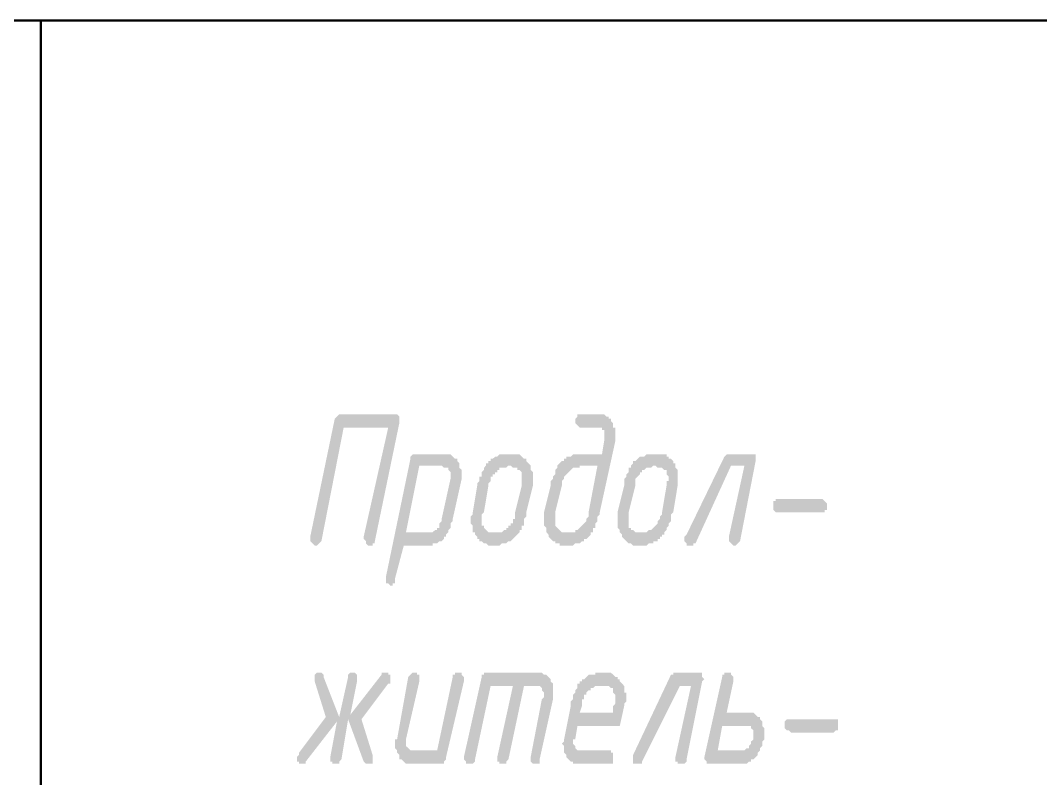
# Model space of a CAD drawing. Header units: millimetres. Extents: x 2279 to 5236, y 896 to 2828.
# Drawn here: x 5145 to 5164.39, y 1932 to 1946.42 of the extents above; entities that cross this region are included whole.
import ezdxf

# ---------------------------------------------------------------- set-up
doc = ezdxf.new("R2010")
doc.units = ezdxf.units.MM
doc.layers.add('PDF _!!ТОНКАЯ', color=7, linetype='Continuous')

msp = doc.modelspace()

# ---------------------------------------------------------------- hatches: boundary and pattern name
at = {"layer": 'PDF _!!ТОНКАЯ', "transparency": 33554559}
for points in [[(5151.989, 1938.675), (5151.142, 1938.675), (5150.719, 1936.516), (5150.676, 1936.474), (5150.676, 1936.474), (5150.634, 1936.432), (5150.634, 1936.432), (5150.592, 1936.432), (5150.592, 1936.432), (5150.549, 1936.474), (5150.549, 1936.474), (5150.507, 1936.516), (5150.507, 1936.559), (5150.507, 1936.559), (5150.507, 1936.601), (5150.507, 1936.601), (5150.973, 1938.845), (5151.015, 1938.887), (5151.015, 1938.887), (5151.057, 1938.929), (5151.057, 1938.929), (5151.1, 1938.929), (5152.116, 1938.929), (5152.158, 1938.929), (5152.158, 1938.929), (5152.2, 1938.887), (5152.2, 1938.887), (5152.2, 1938.845), (5152.2, 1938.802), (5152.2, 1938.76), (5152.2, 1938.76), (5151.735, 1936.516), (5151.735, 1936.474), (5151.692, 1936.474), (5151.692, 1936.432), (5151.65, 1936.432), (5151.65, 1936.432), (5151.608, 1936.432), (5151.565, 1936.474), (5151.565, 1936.474), (5151.565, 1936.516), (5151.523, 1936.559), (5151.523, 1936.559), (5151.523, 1936.601), (5151.523, 1936.601)], [(5158.889, 1938.167), (5158.932, 1938.167), (5158.932, 1938.167), (5158.974, 1938.167), (5158.974, 1938.125), (5158.974, 1938.083), (5158.974, 1938.083), (5158.974, 1938.04), (5158.974, 1938.04), (5158.678, 1936.516), (5158.635, 1936.474), (5158.635, 1936.474), (5158.593, 1936.432), (5158.593, 1936.432), (5158.551, 1936.432), (5158.551, 1936.432), (5158.508, 1936.474), (5158.508, 1936.474), (5158.466, 1936.516), (5158.466, 1936.559), (5158.466, 1936.559), (5158.466, 1936.601), (5158.466, 1936.601), (5158.762, 1937.956), (5158.508, 1937.956), (5157.831, 1936.474), (5157.789, 1936.474), (5157.789, 1936.432), (5157.746, 1936.432), (5157.746, 1936.432), (5157.704, 1936.432), (5157.662, 1936.432), (5157.662, 1936.474), (5157.662, 1936.474), (5157.619, 1936.516), (5157.619, 1936.559), (5157.619, 1936.601), (5157.662, 1936.643), (5158.381, 1938.125), (5158.424, 1938.167), (5158.424, 1938.167), (5158.466, 1938.167), (5158.466, 1938.167)], [(5160.202, 1937.067), (5159.397, 1937.067), (5159.355, 1937.067), (5159.355, 1937.067), (5159.313, 1937.109), (5159.313, 1937.109), (5159.313, 1937.151), (5159.313, 1937.194), (5159.313, 1937.236), (5159.313, 1937.236), (5159.313, 1937.278), (5159.355, 1937.278), (5159.355, 1937.321), (5159.397, 1937.321), (5160.202, 1937.321), (5160.244, 1937.321), (5160.286, 1937.278), (5160.286, 1937.278), (5160.329, 1937.236), (5160.329, 1937.236), (5160.329, 1937.194), (5160.329, 1937.151), (5160.329, 1937.109), (5160.286, 1937.109), (5160.286, 1937.067), (5160.244, 1937.067), (5160.202, 1937.067)], [(5151.227, 1933.129), (5151.1, 1932.367), (5151.057, 1932.325), (5151.057, 1932.283), (5151.015, 1932.283), (5151.015, 1932.283), (5150.973, 1932.283), (5150.973, 1932.283), (5150.93, 1932.283), (5150.93, 1932.325), (5150.888, 1932.325), (5150.888, 1932.367), (5150.888, 1932.41), (5150.888, 1932.41), (5150.888, 1932.41), (5151.015, 1933.087), (5150.422, 1932.325), (5150.422, 1932.283), (5150.38, 1932.283), (5150.38, 1932.283), (5150.338, 1932.283), (5150.295, 1932.283), (5150.295, 1932.325), (5150.253, 1932.325), (5150.253, 1932.367), (5150.253, 1932.41), (5150.253, 1932.41), (5150.295, 1932.452), (5150.295, 1932.494), (5150.803, 1933.172), (5150.592, 1933.849), (5150.592, 1933.891), (5150.592, 1933.891), (5150.592, 1933.934), (5150.592, 1933.976), (5150.592, 1933.976), (5150.634, 1934.018), (5150.676, 1934.018), (5150.676, 1934.018), (5150.719, 1934.018), (5150.719, 1934.018), (5150.761, 1933.976), (5150.761, 1933.934), (5150.761, 1933.934), (5151.057, 1933.172), (5151.227, 1933.934), (5151.227, 1933.976), (5151.227, 1933.976), (5151.269, 1934.018), (5151.269, 1934.018), (5151.311, 1934.018), (5151.354, 1934.018), (5151.354, 1934.018), (5151.396, 1933.976), (5151.396, 1933.976), (5151.396, 1933.934), (5151.396, 1933.891), (5151.396, 1933.849), (5151.396, 1933.849), (5151.269, 1933.214), (5151.862, 1933.976), (5151.862, 1934.018), (5151.904, 1934.018), (5151.946, 1934.018), (5151.946, 1934.018), (5151.989, 1934.018), (5151.989, 1933.976), (5152.031, 1933.976), (5152.031, 1933.934), (5152.031, 1933.891), (5152.031, 1933.849), (5152.031, 1933.807), (5151.989, 1933.807), (5151.481, 1933.129), (5151.692, 1932.452), (5151.692, 1932.41), (5151.692, 1932.41), (5151.692, 1932.367), (5151.692, 1932.325), (5151.692, 1932.283), (5151.65, 1932.283), (5151.65, 1932.283), (5151.608, 1932.283), (5151.565, 1932.283), (5151.565, 1932.283), (5151.523, 1932.325), (5151.523, 1932.325), (5151.523, 1932.325)], [(5153.216, 1933.934), (5153.216, 1933.976), (5153.259, 1933.976), (5153.259, 1934.018), (5153.301, 1934.018), (5153.301, 1934.018), (5153.343, 1934.018), (5153.386, 1934.018), (5153.386, 1933.976), (5153.386, 1933.976), (5153.428, 1933.934), (5153.428, 1933.891), (5153.428, 1933.849), (5153.428, 1933.849), (5153.089, 1932.41), (5153.089, 1932.367), (5153.047, 1932.325), (5153.047, 1932.283), (5153.005, 1932.283), (5153.005, 1932.283), (5152.962, 1932.283), (5152.962, 1932.283), (5152.454, 1932.283), (5152.412, 1932.283), (5152.37, 1932.283), (5152.37, 1932.283), (5152.327, 1932.283), (5152.285, 1932.325), (5152.285, 1932.325), (5152.243, 1932.367), (5152.243, 1932.367), (5152.2, 1932.367), (5152.2, 1932.41), (5152.2, 1932.452), (5152.158, 1932.494), (5152.158, 1932.494), (5152.158, 1932.537), (5152.116, 1932.579), (5152.116, 1932.621), (5152.116, 1932.664), (5152.116, 1932.664), (5152.116, 1932.706), (5152.116, 1932.748), (5152.158, 1932.748), (5152.37, 1933.934), (5152.412, 1933.976), (5152.412, 1933.976), (5152.454, 1934.018), (5152.454, 1934.018), (5152.497, 1934.018), (5152.497, 1934.018), (5152.539, 1934.018), (5152.539, 1933.976), (5152.581, 1933.976), (5152.581, 1933.934), (5152.581, 1933.891), (5152.581, 1933.849), (5152.581, 1933.849), (5152.327, 1932.748), (5152.327, 1932.748), (5152.327, 1932.706), (5152.327, 1932.664), (5152.327, 1932.664), (5152.327, 1932.621), (5152.37, 1932.579), (5152.37, 1932.579), (5152.412, 1932.537), (5152.412, 1932.537), (5152.454, 1932.537), (5152.497, 1932.537), (5152.497, 1932.537), (5152.92, 1932.537)], [(5153.767, 1933.934), (5153.767, 1933.976), (5153.809, 1933.976), (5153.809, 1934.018), (5153.851, 1934.018), (5153.851, 1934.018), (5154.825, 1934.018), (5154.868, 1934.018), (5154.868, 1934.018), (5154.91, 1934.018), (5154.952, 1933.976), (5154.952, 1933.976), (5154.995, 1933.976), (5155.037, 1933.934), (5155.037, 1933.934), (5155.079, 1933.891), (5155.079, 1933.849), (5155.079, 1933.849), (5155.122, 1933.807), (5155.122, 1933.764), (5155.122, 1933.764), (5155.122, 1933.722), (5155.122, 1933.68), (5155.122, 1933.637), (5155.122, 1933.637), (5155.122, 1933.595), (5155.122, 1933.553), (5155.122, 1933.51), (5154.868, 1932.367), (5154.868, 1932.325), (5154.868, 1932.283), (5154.825, 1932.283), (5154.825, 1932.283), (5154.783, 1932.283), (5154.741, 1932.283), (5154.741, 1932.283), (5154.698, 1932.325), (5154.698, 1932.325), (5154.698, 1932.367), (5154.698, 1932.41), (5154.698, 1932.41), (5154.698, 1932.41), (5154.91, 1933.51), (5154.952, 1933.553), (5154.952, 1933.595), (5154.952, 1933.595), (5154.952, 1933.637), (5154.91, 1933.68), (5154.91, 1933.722), (5154.91, 1933.722), (5154.868, 1933.764), (5154.868, 1933.764), (5154.825, 1933.764), (5154.783, 1933.764), (5154.783, 1933.764), (5154.571, 1933.764), (5154.275, 1932.367), (5154.232, 1932.325), (5154.232, 1932.283), (5154.232, 1932.283), (5154.19, 1932.283), (5154.148, 1932.283), (5154.148, 1932.283), (5154.105, 1932.283), (5154.105, 1932.325), (5154.063, 1932.325), (5154.063, 1932.367), (5154.063, 1932.41), (5154.063, 1932.41), (5154.063, 1932.41), (5154.36, 1933.764), (5153.936, 1933.764), (5153.64, 1932.367), (5153.64, 1932.325), (5153.597, 1932.283), (5153.597, 1932.283), (5153.555, 1932.283), (5153.555, 1932.283), (5153.513, 1932.283), (5153.47, 1932.283), (5153.47, 1932.325), (5153.47, 1932.325), (5153.428, 1932.367), (5153.428, 1932.41), (5153.428, 1932.41), (5153.428, 1932.41)], [(5157.873, 1934.018), (5157.916, 1934.018), (5157.958, 1934.018), (5157.958, 1933.976), (5157.958, 1933.976), (5157.958, 1933.934), (5158, 1933.891), (5157.958, 1933.849), (5157.958, 1933.849), (5157.662, 1932.367), (5157.662, 1932.325), (5157.619, 1932.283), (5157.619, 1932.283), (5157.577, 1932.283), (5157.577, 1932.283), (5157.535, 1932.283), (5157.492, 1932.283), (5157.492, 1932.325), (5157.45, 1932.325), (5157.45, 1932.367), (5157.45, 1932.41), (5157.45, 1932.41), (5157.45, 1932.41), (5157.746, 1933.764), (5157.535, 1933.764), (5156.815, 1932.325), (5156.815, 1932.283), (5156.773, 1932.283), (5156.73, 1932.283), (5156.73, 1932.283), (5156.688, 1932.283), (5156.688, 1932.283), (5156.646, 1932.283), (5156.646, 1932.325), (5156.646, 1932.367), (5156.646, 1932.41), (5156.646, 1932.41), (5156.646, 1932.452), (5157.365, 1933.976), (5157.408, 1933.976), (5157.408, 1934.018), (5157.45, 1934.018), (5157.45, 1934.018)], [(5160.456, 1932.875), (5159.651, 1932.875), (5159.609, 1932.918), (5159.567, 1932.918), (5159.567, 1932.918), (5159.524, 1932.96), (5159.524, 1933.002), (5159.524, 1933.002), (5159.524, 1933.045), (5159.524, 1933.087), (5159.567, 1933.129), (5159.567, 1933.129), (5159.609, 1933.129), (5159.651, 1933.129), (5160.456, 1933.129), (5160.498, 1933.129), (5160.498, 1933.129), (5160.54, 1933.129), (5160.54, 1933.087), (5160.54, 1933.045), (5160.54, 1933.002), (5160.54, 1932.96), (5160.54, 1932.96), (5160.54, 1932.918), (5160.498, 1932.918), (5160.498, 1932.918), (5160.456, 1932.875)]]:
    msp.add_hatch(color=256, dxfattribs=at).paths.add_polyline_path(points)
h = msp.add_hatch(color=256, dxfattribs=at)
h.paths.add_polyline_path([(5156.307, 1938.421), (5156.011, 1937.067), (5156.011, 1937.024), (5155.968, 1936.982), (5155.968, 1936.94), (5155.968, 1936.897), (5155.926, 1936.855), (5155.926, 1936.813), (5155.926, 1936.77), (5155.884, 1936.77), (5155.884, 1936.728), (5155.884, 1936.686), (5155.841, 1936.686), (5155.841, 1936.643), (5155.799, 1936.601), (5155.799, 1936.601), (5155.799, 1936.601), (5155.757, 1936.559), (5155.714, 1936.559), (5155.714, 1936.516), (5155.672, 1936.516), (5155.672, 1936.516), (5155.63, 1936.474), (5155.587, 1936.474), (5155.587, 1936.474), (5155.545, 1936.474), (5155.503, 1936.432), (5155.503, 1936.432), (5155.46, 1936.432), (5155.418, 1936.432), (5155.376, 1936.432), (5155.333, 1936.432), (5155.333, 1936.432), (5155.291, 1936.432), (5155.249, 1936.432), (5155.249, 1936.474), (5155.206, 1936.474), (5155.164, 1936.474), (5155.164, 1936.516), (5155.122, 1936.516), (5155.079, 1936.559), (5155.079, 1936.559), (5155.079, 1936.559), (5155.037, 1936.601), (5155.037, 1936.643), (5154.995, 1936.686), (5154.995, 1936.686), (5154.995, 1936.728), (5154.995, 1936.77), (5154.952, 1936.813), (5154.952, 1936.855), (5154.952, 1936.855), (5154.952, 1936.897), (5154.952, 1936.94), (5154.952, 1936.982), (5154.952, 1936.982), (5154.952, 1937.024), (5154.952, 1937.067), (5155.079, 1937.575), (5155.079, 1937.617), (5155.079, 1937.659), (5155.122, 1937.702), (5155.122, 1937.744), (5155.122, 1937.744), (5155.164, 1937.786), (5155.164, 1937.829), (5155.164, 1937.871), (5155.206, 1937.913), (5155.206, 1937.913), (5155.206, 1937.956), (5155.249, 1937.998), (5155.249, 1937.998), (5155.291, 1938.04), (5155.291, 1938.04), (5155.333, 1938.04), (5155.333, 1938.083), (5155.376, 1938.083), (5155.376, 1938.125), (5155.418, 1938.125), (5155.46, 1938.125), (5155.46, 1938.125), (5155.503, 1938.167), (5155.545, 1938.167), (5155.545, 1938.167), (5155.587, 1938.167), (5155.63, 1938.167), (5155.672, 1938.167), (5155.714, 1938.167), (5155.714, 1938.167), (5156.053, 1938.167), (5156.095, 1938.421), (5156.095, 1938.464), (5156.095, 1938.506), (5156.095, 1938.506), (5156.095, 1938.548), (5156.095, 1938.591), (5156.095, 1938.633), (5156.053, 1938.633), (5156.053, 1938.675), (5156.011, 1938.675), (5156.011, 1938.675), (5155.968, 1938.675), (5155.926, 1938.675), (5155.672, 1938.675), (5155.63, 1938.675), (5155.587, 1938.718), (5155.587, 1938.718), (5155.545, 1938.76), (5155.545, 1938.76), (5155.545, 1938.802), (5155.545, 1938.845), (5155.587, 1938.887), (5155.587, 1938.887), (5155.587, 1938.929), (5155.63, 1938.929), (5155.672, 1938.929), (5156.011, 1938.929), (5156.011, 1938.929), (5156.053, 1938.929), (5156.095, 1938.929), (5156.095, 1938.929), (5156.138, 1938.887), (5156.18, 1938.887), (5156.18, 1938.845), (5156.222, 1938.845), (5156.222, 1938.802), (5156.222, 1938.802), (5156.265, 1938.76), (5156.265, 1938.718), (5156.265, 1938.675), (5156.307, 1938.675), (5156.307, 1938.633), (5156.307, 1938.591), (5156.307, 1938.548), (5156.307, 1938.548), (5156.307, 1938.506), (5156.307, 1938.464), (5156.307, 1938.421)], flags=0)
h.paths.add_polyline_path([(5155.799, 1937.067), (5155.968, 1937.956), (5155.672, 1937.956), (5155.63, 1937.956), (5155.63, 1937.913), (5155.587, 1937.913), (5155.545, 1937.913), (5155.545, 1937.913), (5155.503, 1937.913), (5155.46, 1937.871), (5155.46, 1937.871), (5155.418, 1937.829), (5155.418, 1937.829), (5155.376, 1937.786), (5155.376, 1937.786), (5155.333, 1937.744), (5155.333, 1937.744), (5155.333, 1937.702), (5155.291, 1937.659), (5155.291, 1937.617), (5155.291, 1937.575), (5155.291, 1937.575), (5155.164, 1937.067), (5155.164, 1937.024), (5155.164, 1936.982), (5155.164, 1936.94), (5155.164, 1936.94), (5155.164, 1936.897), (5155.164, 1936.855), (5155.164, 1936.813), (5155.164, 1936.813), (5155.206, 1936.77), (5155.206, 1936.77), (5155.249, 1936.728), (5155.249, 1936.728), (5155.291, 1936.686), (5155.291, 1936.686), (5155.333, 1936.686), (5155.376, 1936.686), (5155.418, 1936.686), (5155.418, 1936.686), (5155.46, 1936.686), (5155.503, 1936.686), (5155.545, 1936.686), (5155.545, 1936.728), (5155.587, 1936.728), (5155.587, 1936.728), (5155.63, 1936.77), (5155.63, 1936.77), (5155.672, 1936.813), (5155.672, 1936.813), (5155.714, 1936.855), (5155.714, 1936.855), (5155.757, 1936.897), (5155.757, 1936.94), (5155.757, 1936.94), (5155.799, 1936.982), (5155.799, 1937.024), (5155.799, 1937.067)], flags=0)
h = msp.add_hatch(color=256, dxfattribs=at)
h.paths.add_polyline_path([(5152.412, 1938.083), (5152.412, 1938.125), (5152.454, 1938.167), (5152.454, 1938.167), (5152.497, 1938.167), (5152.497, 1938.167), (5153.047, 1938.167), (5153.089, 1938.167), (5153.132, 1938.167), (5153.132, 1938.167), (5153.174, 1938.167), (5153.216, 1938.125), (5153.216, 1938.125), (5153.259, 1938.083), (5153.259, 1938.083), (5153.301, 1938.083), (5153.301, 1938.04), (5153.343, 1937.998), (5153.343, 1937.998), (5153.343, 1937.956), (5153.343, 1937.913), (5153.386, 1937.871), (5153.386, 1937.829), (5153.386, 1937.786), (5153.386, 1937.786), (5153.386, 1937.744), (5153.386, 1937.702), (5153.386, 1937.702), (5153.216, 1936.94), (5153.216, 1936.897), (5153.174, 1936.855), (5153.174, 1936.813), (5153.174, 1936.77), (5153.132, 1936.728), (5153.132, 1936.686), (5153.132, 1936.686), (5153.089, 1936.643), (5153.089, 1936.601), (5153.047, 1936.601), (5153.047, 1936.559), (5153.047, 1936.559), (5153.005, 1936.516), (5152.962, 1936.516), (5152.962, 1936.516), (5152.92, 1936.474), (5152.92, 1936.474), (5152.878, 1936.474), (5152.835, 1936.474), (5152.835, 1936.432), (5152.793, 1936.432), (5152.751, 1936.432), (5152.708, 1936.432), (5152.666, 1936.432), (5152.285, 1936.432), (5152.116, 1935.796), (5152.116, 1935.754), (5152.116, 1935.712), (5152.073, 1935.712), (5152.073, 1935.669), (5152.031, 1935.669), (5151.989, 1935.712), (5151.989, 1935.712), (5151.946, 1935.712), (5151.946, 1935.754), (5151.946, 1935.796), (5151.946, 1935.796), (5151.946, 1935.839), (5151.946, 1935.839)], flags=0)
h.paths.add_polyline_path([(5152.581, 1937.956), (5152.327, 1936.686), (5152.751, 1936.686), (5152.751, 1936.686), (5152.793, 1936.686), (5152.835, 1936.686), (5152.878, 1936.728), (5152.878, 1936.728), (5152.92, 1936.728), (5152.92, 1936.77), (5152.962, 1936.77), (5152.962, 1936.813), (5152.962, 1936.855), (5153.005, 1936.897), (5153.005, 1936.897), (5153.005, 1936.94), (5153.174, 1937.702), (5153.174, 1937.744), (5153.174, 1937.744), (5153.174, 1937.786), (5153.174, 1937.829), (5153.174, 1937.829), (5153.132, 1937.871), (5153.132, 1937.871), (5153.132, 1937.913), (5153.089, 1937.913), (5153.047, 1937.913), (5153.005, 1937.956), (5153.005, 1937.956)], flags=0)
h = msp.add_hatch(color=256, dxfattribs=at)
h.paths.add_polyline_path([(5153.597, 1937.067), (5153.682, 1937.575), (5153.682, 1937.617), (5153.724, 1937.659), (5153.724, 1937.702), (5153.724, 1937.744), (5153.767, 1937.744), (5153.767, 1937.786), (5153.767, 1937.829), (5153.809, 1937.871), (5153.809, 1937.913), (5153.809, 1937.913), (5153.851, 1937.956), (5153.851, 1937.998), (5153.894, 1937.998), (5153.894, 1938.04), (5153.894, 1938.04), (5153.936, 1938.04), (5153.936, 1938.083), (5153.978, 1938.083), (5154.021, 1938.125), (5154.021, 1938.125), (5154.063, 1938.125), (5154.063, 1938.125), (5154.105, 1938.167), (5154.148, 1938.167), (5154.19, 1938.167), (5154.19, 1938.167), (5154.232, 1938.167), (5154.275, 1938.167), (5154.317, 1938.167), (5154.36, 1938.167), (5154.36, 1938.167), (5154.402, 1938.167), (5154.444, 1938.167), (5154.444, 1938.167), (5154.487, 1938.167), (5154.529, 1938.125), (5154.529, 1938.125), (5154.571, 1938.083), (5154.614, 1938.083), (5154.614, 1938.04), (5154.614, 1938.04), (5154.656, 1937.998), (5154.656, 1937.998), (5154.698, 1937.956), (5154.698, 1937.913), (5154.698, 1937.871), (5154.698, 1937.871), (5154.741, 1937.829), (5154.741, 1937.786), (5154.741, 1937.744), (5154.741, 1937.702), (5154.741, 1937.702), (5154.741, 1937.659), (5154.741, 1937.617), (5154.741, 1937.575), (5154.741, 1937.575), (5154.614, 1937.067), (5154.614, 1937.024), (5154.614, 1936.982), (5154.571, 1936.94), (5154.571, 1936.897), (5154.571, 1936.855), (5154.571, 1936.813), (5154.529, 1936.813), (5154.529, 1936.77), (5154.529, 1936.728), (5154.487, 1936.728), (5154.487, 1936.686), (5154.487, 1936.686), (5154.444, 1936.643), (5154.444, 1936.643), (5154.402, 1936.601), (5154.402, 1936.601), (5154.36, 1936.559), (5154.36, 1936.559), (5154.317, 1936.516), (5154.317, 1936.516), (5154.275, 1936.516), (5154.232, 1936.474), (5154.232, 1936.474), (5154.19, 1936.474), (5154.148, 1936.474), (5154.105, 1936.432), (5154.105, 1936.432), (5154.063, 1936.432), (5154.021, 1936.432), (5153.978, 1936.432), (5153.978, 1936.432), (5153.936, 1936.432), (5153.894, 1936.432), (5153.894, 1936.432), (5153.851, 1936.474), (5153.809, 1936.474), (5153.809, 1936.474), (5153.767, 1936.516), (5153.724, 1936.516), (5153.724, 1936.559), (5153.682, 1936.559), (5153.682, 1936.559), (5153.682, 1936.601), (5153.64, 1936.643), (5153.64, 1936.686), (5153.597, 1936.686), (5153.597, 1936.728), (5153.597, 1936.77), (5153.597, 1936.813), (5153.555, 1936.855), (5153.555, 1936.855), (5153.555, 1936.897), (5153.555, 1936.94), (5153.555, 1936.982), (5153.555, 1936.982), (5153.597, 1937.024), (5153.597, 1937.067)], flags=0)
h.paths.add_polyline_path([(5154.402, 1937.067), (5154.529, 1937.575), (5154.529, 1937.617), (5154.529, 1937.659), (5154.529, 1937.659), (5154.529, 1937.702), (5154.529, 1937.744), (5154.529, 1937.786), (5154.529, 1937.786), (5154.529, 1937.829), (5154.487, 1937.871), (5154.487, 1937.871), (5154.444, 1937.871), (5154.444, 1937.913), (5154.402, 1937.913), (5154.402, 1937.913), (5154.36, 1937.913), (5154.317, 1937.956), (5154.275, 1937.956), (5154.275, 1937.956), (5154.232, 1937.913), (5154.19, 1937.913), (5154.148, 1937.913), (5154.148, 1937.913), (5154.105, 1937.913), (5154.105, 1937.871), (5154.063, 1937.871), (5154.063, 1937.829), (5154.021, 1937.829), (5154.021, 1937.786), (5153.978, 1937.786), (5153.978, 1937.744), (5153.936, 1937.744), (5153.936, 1937.702), (5153.936, 1937.659), (5153.894, 1937.617), (5153.894, 1937.575), (5153.894, 1937.575), (5153.809, 1937.067), (5153.767, 1937.024), (5153.767, 1936.982), (5153.767, 1936.94), (5153.767, 1936.94), (5153.767, 1936.897), (5153.767, 1936.855), (5153.767, 1936.813), (5153.809, 1936.813), (5153.809, 1936.77), (5153.809, 1936.77), (5153.851, 1936.728), (5153.851, 1936.728), (5153.894, 1936.686), (5153.936, 1936.686), (5153.978, 1936.686), (5153.978, 1936.686), (5154.021, 1936.686), (5154.063, 1936.686), (5154.063, 1936.686), (5154.105, 1936.686), (5154.148, 1936.686), (5154.19, 1936.728), (5154.19, 1936.728), (5154.232, 1936.728), (5154.232, 1936.77), (5154.275, 1936.77), (5154.275, 1936.813), (5154.317, 1936.813), (5154.317, 1936.855), (5154.36, 1936.855), (5154.36, 1936.897), (5154.36, 1936.94), (5154.402, 1936.94), (5154.402, 1936.982), (5154.402, 1937.024), (5154.402, 1937.067)], flags=0)
h = msp.add_hatch(color=256, dxfattribs=at)
h.paths.add_polyline_path([(5156.349, 1937.067), (5156.476, 1937.575), (5156.476, 1937.617), (5156.476, 1937.659), (5156.476, 1937.702), (5156.519, 1937.744), (5156.519, 1937.744), (5156.519, 1937.786), (5156.561, 1937.829), (5156.561, 1937.871), (5156.561, 1937.913), (5156.603, 1937.913), (5156.603, 1937.956), (5156.646, 1937.998), (5156.646, 1937.998), (5156.646, 1938.04), (5156.688, 1938.04), (5156.688, 1938.04), (5156.73, 1938.083), (5156.73, 1938.083), (5156.773, 1938.125), (5156.815, 1938.125), (5156.815, 1938.125), (5156.857, 1938.125), (5156.9, 1938.167), (5156.9, 1938.167), (5156.942, 1938.167), (5156.984, 1938.167), (5157.027, 1938.167), (5157.027, 1938.167), (5157.069, 1938.167), (5157.111, 1938.167), (5157.154, 1938.167), (5157.196, 1938.167), (5157.196, 1938.167), (5157.238, 1938.167), (5157.281, 1938.167), (5157.281, 1938.125), (5157.323, 1938.125), (5157.323, 1938.083), (5157.365, 1938.083), (5157.408, 1938.04), (5157.408, 1938.04), (5157.408, 1937.998), (5157.45, 1937.998), (5157.45, 1937.956), (5157.45, 1937.913), (5157.492, 1937.871), (5157.492, 1937.871), (5157.492, 1937.829), (5157.492, 1937.786), (5157.492, 1937.744), (5157.492, 1937.702), (5157.492, 1937.702), (5157.492, 1937.659), (5157.492, 1937.617), (5157.492, 1937.575), (5157.492, 1937.575), (5157.408, 1937.067), (5157.365, 1937.024), (5157.365, 1936.982), (5157.365, 1936.94), (5157.365, 1936.897), (5157.323, 1936.855), (5157.323, 1936.813), (5157.323, 1936.813), (5157.281, 1936.77), (5157.281, 1936.728), (5157.281, 1936.728), (5157.238, 1936.686), (5157.238, 1936.686), (5157.238, 1936.643), (5157.196, 1936.643), (5157.196, 1936.601), (5157.154, 1936.601), (5157.154, 1936.559), (5157.111, 1936.559), (5157.111, 1936.516), (5157.069, 1936.516), (5157.027, 1936.516), (5157.027, 1936.474), (5156.984, 1936.474), (5156.942, 1936.474), (5156.942, 1936.474), (5156.9, 1936.432), (5156.857, 1936.432), (5156.815, 1936.432), (5156.773, 1936.432), (5156.773, 1936.432), (5156.73, 1936.432), (5156.688, 1936.432), (5156.688, 1936.432), (5156.646, 1936.432), (5156.603, 1936.474), (5156.603, 1936.474), (5156.561, 1936.474), (5156.519, 1936.516), (5156.519, 1936.516), (5156.476, 1936.559), (5156.476, 1936.559), (5156.476, 1936.559), (5156.434, 1936.601), (5156.434, 1936.643), (5156.392, 1936.686), (5156.392, 1936.686), (5156.392, 1936.728), (5156.349, 1936.77), (5156.349, 1936.813), (5156.349, 1936.855), (5156.349, 1936.855), (5156.349, 1936.897), (5156.349, 1936.94), (5156.349, 1936.982), (5156.349, 1936.982), (5156.349, 1937.024), (5156.349, 1937.067)], flags=0)
h.paths.add_polyline_path([(5157.196, 1937.067), (5157.281, 1937.575), (5157.281, 1937.617), (5157.281, 1937.659), (5157.323, 1937.659), (5157.323, 1937.702), (5157.323, 1937.744), (5157.281, 1937.786), (5157.281, 1937.786), (5157.281, 1937.829), (5157.281, 1937.871), (5157.238, 1937.871), (5157.238, 1937.871), (5157.196, 1937.913), (5157.196, 1937.913), (5157.154, 1937.913), (5157.111, 1937.913), (5157.069, 1937.956), (5157.069, 1937.956), (5157.027, 1937.956), (5156.984, 1937.913), (5156.984, 1937.913), (5156.942, 1937.913), (5156.9, 1937.913), (5156.9, 1937.913), (5156.857, 1937.871), (5156.815, 1937.871), (5156.815, 1937.829), (5156.773, 1937.829), (5156.773, 1937.786), (5156.773, 1937.786), (5156.73, 1937.744), (5156.73, 1937.744), (5156.688, 1937.702), (5156.688, 1937.659), (5156.688, 1937.617), (5156.688, 1937.575), (5156.688, 1937.575), (5156.561, 1937.067), (5156.561, 1937.024), (5156.561, 1936.982), (5156.561, 1936.94), (5156.561, 1936.94), (5156.561, 1936.897), (5156.561, 1936.855), (5156.561, 1936.813), (5156.561, 1936.813), (5156.561, 1936.77), (5156.603, 1936.77), (5156.603, 1936.728), (5156.646, 1936.728), (5156.688, 1936.686), (5156.688, 1936.686), (5156.73, 1936.686), (5156.773, 1936.686), (5156.773, 1936.686), (5156.815, 1936.686), (5156.857, 1936.686), (5156.9, 1936.686), (5156.9, 1936.686), (5156.942, 1936.728), (5156.984, 1936.728), (5156.984, 1936.728), (5157.027, 1936.77), (5157.027, 1936.77), (5157.069, 1936.813), (5157.069, 1936.813), (5157.111, 1936.855), (5157.111, 1936.855), (5157.111, 1936.897), (5157.154, 1936.94), (5157.154, 1936.94), (5157.154, 1936.982), (5157.196, 1937.024), (5157.196, 1937.067)], flags=0)
h = msp.add_hatch(color=256, dxfattribs=at)
h.paths.add_polyline_path([(5156.265, 1933.383), (5156.307, 1933.426), (5156.307, 1933.468), (5156.307, 1933.51), (5156.307, 1933.553), (5156.307, 1933.553), (5156.307, 1933.595), (5156.265, 1933.637), (5156.265, 1933.637), (5156.265, 1933.68), (5156.265, 1933.722), (5156.222, 1933.722), (5156.222, 1933.722), (5156.18, 1933.764), (5156.138, 1933.764), (5156.095, 1933.764), (5156.095, 1933.764), (5156.053, 1933.764), (5156.011, 1933.764), (5156.011, 1933.764), (5155.968, 1933.764), (5155.926, 1933.764), (5155.884, 1933.722), (5155.884, 1933.722), (5155.841, 1933.722), (5155.841, 1933.68), (5155.799, 1933.68), (5155.799, 1933.68), (5155.757, 1933.637), (5155.757, 1933.595), (5155.714, 1933.595), (5155.714, 1933.553), (5155.714, 1933.51), (5155.672, 1933.51), (5155.672, 1933.468), (5155.672, 1933.426), (5155.672, 1933.383), (5155.63, 1933.256), (5156.265, 1933.256)], flags=0)
h.paths.add_polyline_path([(5156.476, 1933.383), (5156.392, 1933.002), (5155.587, 1933.002), (5155.545, 1932.748), (5155.503, 1932.748), (5155.503, 1932.706), (5155.503, 1932.664), (5155.503, 1932.664), (5155.545, 1932.621), (5155.545, 1932.579), (5155.545, 1932.579), (5155.587, 1932.537), (5155.587, 1932.537), (5155.63, 1932.537), (5155.672, 1932.537), (5155.672, 1932.537), (5156.18, 1932.537), (5156.222, 1932.537), (5156.222, 1932.494), (5156.265, 1932.494), (5156.265, 1932.452), (5156.265, 1932.41), (5156.265, 1932.41), (5156.265, 1932.367), (5156.265, 1932.325), (5156.265, 1932.283), (5156.222, 1932.283), (5156.18, 1932.283), (5156.18, 1932.283), (5155.63, 1932.283), (5155.587, 1932.283), (5155.587, 1932.283), (5155.545, 1932.283), (5155.503, 1932.283), (5155.503, 1932.325), (5155.46, 1932.325), (5155.418, 1932.367), (5155.418, 1932.367), (5155.418, 1932.367), (5155.376, 1932.41), (5155.376, 1932.452), (5155.333, 1932.494), (5155.333, 1932.494), (5155.333, 1932.537), (5155.333, 1932.579), (5155.333, 1932.621), (5155.291, 1932.664), (5155.291, 1932.664), (5155.333, 1932.706), (5155.333, 1932.748), (5155.333, 1932.748), (5155.46, 1933.383), (5155.46, 1933.426), (5155.46, 1933.468), (5155.503, 1933.51), (5155.503, 1933.553), (5155.503, 1933.595), (5155.545, 1933.637), (5155.545, 1933.68), (5155.545, 1933.68), (5155.587, 1933.722), (5155.587, 1933.764), (5155.587, 1933.807), (5155.63, 1933.807), (5155.63, 1933.849), (5155.672, 1933.849), (5155.672, 1933.891), (5155.714, 1933.891), (5155.714, 1933.891), (5155.757, 1933.934), (5155.757, 1933.934), (5155.799, 1933.976), (5155.841, 1933.976), (5155.841, 1933.976), (5155.884, 1933.976), (5155.926, 1933.976), (5155.926, 1934.018), (5155.968, 1934.018), (5156.011, 1934.018), (5156.053, 1934.018), (5156.095, 1934.018), (5156.095, 1934.018), (5156.138, 1934.018), (5156.18, 1934.018), (5156.18, 1934.018), (5156.222, 1934.018), (5156.265, 1933.976), (5156.265, 1933.976), (5156.307, 1933.934), (5156.349, 1933.934), (5156.349, 1933.891), (5156.392, 1933.891), (5156.392, 1933.891), (5156.392, 1933.849), (5156.434, 1933.807), (5156.434, 1933.807), (5156.476, 1933.764), (5156.476, 1933.722), (5156.476, 1933.68), (5156.476, 1933.637), (5156.519, 1933.637), (5156.519, 1933.595), (5156.519, 1933.553), (5156.519, 1933.51), (5156.519, 1933.51), (5156.519, 1933.468), (5156.476, 1933.426), (5156.476, 1933.383)], flags=0)
h = msp.add_hatch(color=256, dxfattribs=at)
h.paths.add_polyline_path([(5158.127, 1932.283), (5158.085, 1932.283), (5158.043, 1932.283), (5158.043, 1932.325), (5158.043, 1932.325), (5158, 1932.367), (5158, 1932.41), (5158, 1932.41), (5158, 1932.41), (5158.339, 1933.934), (5158.339, 1933.976), (5158.381, 1933.976), (5158.381, 1934.018), (5158.424, 1934.018), (5158.424, 1934.018), (5158.466, 1934.018), (5158.508, 1934.018), (5158.508, 1933.976), (5158.508, 1933.976), (5158.551, 1933.934), (5158.551, 1933.891), (5158.551, 1933.849), (5158.551, 1933.849), (5158.424, 1933.256), (5158.805, 1933.256), (5158.847, 1933.256), (5158.889, 1933.256), (5158.889, 1933.256), (5158.932, 1933.256), (5158.974, 1933.214), (5158.974, 1933.214), (5159.016, 1933.172), (5159.059, 1933.172), (5159.059, 1933.172), (5159.059, 1933.129), (5159.101, 1933.087), (5159.101, 1933.045), (5159.101, 1933.045), (5159.101, 1933.002), (5159.143, 1932.96), (5159.143, 1932.918), (5159.143, 1932.875), (5159.143, 1932.875), (5159.143, 1932.833), (5159.143, 1932.791), (5159.143, 1932.748), (5159.101, 1932.706), (5159.101, 1932.664), (5159.101, 1932.664), (5159.101, 1932.621), (5159.059, 1932.579), (5159.059, 1932.537), (5159.016, 1932.494), (5159.016, 1932.494), (5159.016, 1932.452), (5158.974, 1932.41), (5158.974, 1932.41), (5158.932, 1932.367), (5158.932, 1932.367), (5158.889, 1932.367), (5158.889, 1932.325), (5158.847, 1932.325), (5158.847, 1932.325), (5158.805, 1932.283), (5158.762, 1932.283), (5158.72, 1932.283), (5158.72, 1932.283), (5158.678, 1932.283), (5158.635, 1932.283), (5158.593, 1932.283)], flags=0)
h.paths.add_polyline_path([(5158.762, 1933.002), (5158.339, 1933.002), (5158.254, 1932.537), (5158.678, 1932.537), (5158.678, 1932.537), (5158.72, 1932.537), (5158.762, 1932.537), (5158.762, 1932.537), (5158.805, 1932.579), (5158.805, 1932.579), (5158.847, 1932.579), (5158.847, 1932.621), (5158.889, 1932.664), (5158.889, 1932.664), (5158.889, 1932.706), (5158.932, 1932.748), (5158.932, 1932.748), (5158.932, 1932.791), (5158.932, 1932.833), (5158.932, 1932.875), (5158.932, 1932.875), (5158.932, 1932.918), (5158.889, 1932.96), (5158.889, 1932.96), (5158.889, 1933.002), (5158.847, 1933.002), (5158.805, 1933.002), (5158.805, 1933.002), (5158.762, 1933.002)], flags=0)

# ---------------------------------------------------------------- linework, layer by layer
at = {"layer": 'PDF _!!ТОНКАЯ', "lineweight": 50}
for points in [[(5205.373, 1804.644), (4908.395, 1804.644), (4908.395, 1946.423), (5205.373, 1946.423), (5205.373, 1916.45), (4908.395, 1916.45)], [(5145.385, 1946.423), (5145.385, 1804.644)]]:
    msp.add_lwpolyline(points, dxfattribs=at)

doc.saveas('drawing.dxf')
